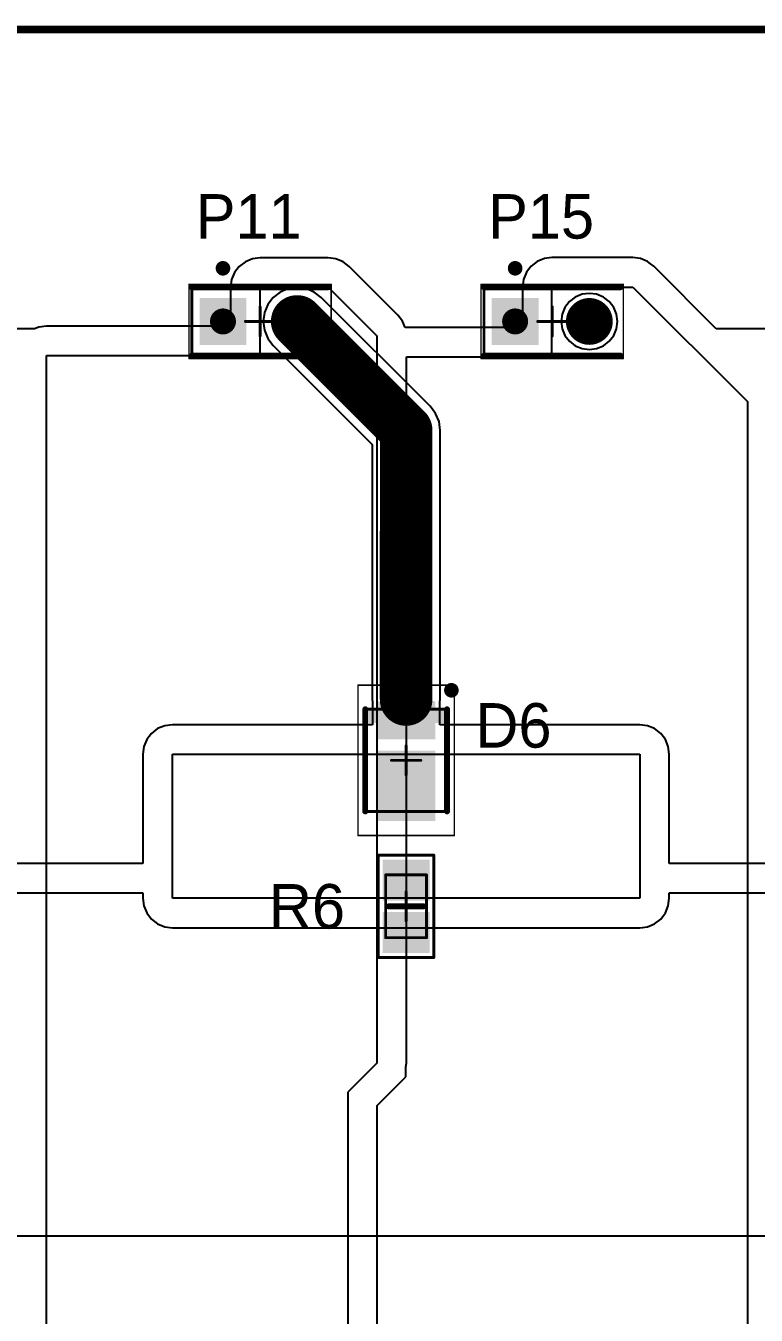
# Model space of a CAD drawing. Header units: millimetres. Extents: x -0.01 to 7.88, y -0.01 to 7.88.
# Drawn here: x 5.393 to 6.377, y 6.14 to 7.879 of the extents above; entities that cross this region are included whole.
import ezdxf

# ---------------------------------------------------------------- set-up
doc = ezdxf.new("R2010")
doc.units = ezdxf.units.MM
doc.header["$MEASUREMENT"] = 0
for name, color, linetype in [('BottomLayer', 5, 'Continuous'), ('BottomSolder', 6, 'Continuous'), ('Mechanical13', 56, 'Continuous'), ('Mechanical15', 56, 'Continuous'), ('Mechanical2', 216, 'Continuous'), ('MultiLayer', 9, 'Continuous'), ('PadHoleLayer', 156, 'Continuous'), ('TopLayer', 1, 'Continuous'), ('TopOverlay', 2, 'Continuous'), ('TopPaste', 8, 'Continuous'), ('TopSolder', 216, 'Continuous')]:
    doc.layers.add(name, color=color, linetype=linetype)

# ---------------------------------------------------------------- blocks, each defined once
blk = doc.blocks.new('6_0805_N_39')
at = {"layer": 'Mechanical13', "const_width": 0.003937}
for points in [[(-0.0423228, 0.0275592), (0.0423229, 0.0275592)], [(-0.0423228, 0.0275592), (-0.0423228, -0.0275589)], [(0.0423229, 0.0275592), (0.0423229, -0.0275589)], [(-0.0423228, -0.0275589), (0.0423229, -0.0275589)]]:
    blk.add_lwpolyline(points, dxfattribs=at)
at = {"layer": 'Mechanical13', "const_width": 0.0019685}
for points in [[(-0.043307, 0.0275592, 1), (-0.0413386, 0.0275592, 1)], [(-0.043307, 0.0275592, 1), (-0.0413386, 0.0275592, 1)], [(0.0413387, 0.0275592, 1), (0.0433071, 0.0275592, 1)], [(0.0413387, 0.0275592, 1), (0.0433071, 0.0275592, 1)], [(-0.043307, -0.0275589, 1), (-0.0413386, -0.0275589, 1)], [(-0.043307, -0.0275589, 1), (-0.0413386, -0.0275589, 1)], [(0.0413387, -0.0275589, 1), (0.0433071, -0.0275589, 1)], [(0.0413387, -0.0275589, 1), (0.0433071, -0.0275589, 1)]]:
    blk.add_lwpolyline(points, format="xyb", close=True, dxfattribs=at)
at = {"layer": 'Mechanical15', "const_width": 0.003937}
for points in [[(-0.0688976, 0.0374017), (0.0688977, 0.0374017)], [(-0.0688976, 0.0374017), (-0.0688976, -0.0374014)], [(0.0688977, 0.0374017), (0.0688977, -0.0374014)], [(1e-07, 0.0196852), (1e-07, -0.0196849)], [(-0.019685, 1e-07), (0.0196851, 1e-07)], [(-0.0688976, -0.0374014), (0.0688977, -0.0374014)]]:
    blk.add_lwpolyline(points, dxfattribs=at)
at = {"layer": 'Mechanical15', "const_width": 0.0019685}
for points in [[(-0.0698818, 0.0374017, 1), (-0.0679134, 0.0374017, 1)], [(-0.0698818, 0.0374017, 1), (-0.0679134, 0.0374017, 1)], [(0.0679135, 0.0374017, 1), (0.0698819, 0.0374017, 1)], [(0.0679135, 0.0374017, 1), (0.0698819, 0.0374017, 1)], [(-0.0009841, 0.0196852, 1), (0.0009843, 0.0196852, 1)], [(-0.0206692, 1e-07, 1), (-0.0187008, 1e-07, 1)], [(0.0187009, 1e-07, 1), (0.0206693, 1e-07, 1)], [(-0.0009841, -0.0196849, 1), (0.0009843, -0.0196849, 1)], [(-0.0698818, -0.0374014, 1), (-0.0679134, -0.0374014, 1)], [(-0.0698818, -0.0374014, 1), (-0.0679134, -0.0374014, 1)], [(0.0679135, -0.0374014, 1), (0.0698819, -0.0374014, 1)], [(0.0679135, -0.0374014, 1), (0.0698819, -0.0374014, 1)]]:
    blk.add_lwpolyline(points, format="xyb", close=True, dxfattribs=at)
at = {"layer": 'TopLayer'}
for points in [[(-0.011811, -0.0275589), (-0.011811, 0.0275591), (-0.059055, -0.0275589), (-0.059055, 0.0275591)], [(0.0590551, -0.0275589), (0.0590551, 0.0275591), (0.0118111, -0.0275589), (0.0118111, 0.0275591)]]:
    blk.add_solid(points, dxfattribs=at)
at = {"layer": 'TopOverlay', "const_width": 0.007874}
blk.add_lwpolyline([(0, 0.023622), (0, -0.023622)], dxfattribs=at)
at = {"layer": 'TopOverlay', "const_width": 0.003937}
for points in [[(-0.0019685, 0.023622, 1), (0.0019685, 0.023622, 1)], [(-0.0019685, -0.023622, 1), (0.0019685, -0.023622, 1)]]:
    blk.add_lwpolyline(points, format="xyb", close=True, dxfattribs=at)
at = {"layer": 'TopPaste'}
for points in [[(-0.011811, -0.0275589), (-0.011811, 0.0275591), (-0.059055, -0.0275589), (-0.059055, 0.0275591)], [(0.0590551, -0.0275589), (0.0590551, 0.0275591), (0.0118111, -0.0275589), (0.0118111, 0.0275591)]]:
    blk.add_solid(points, dxfattribs=at)
at = {"layer": 'TopSolder'}
for points in [[(-0.007811, -0.0315589), (-0.007811, 0.0315591), (-0.063055, -0.0315589), (-0.063055, 0.0315591)], [(0.0630551, -0.0315589), (0.0630551, 0.0315591), (0.0078111, -0.0315589), (0.0078111, 0.0315591)]]:
    blk.add_solid(points, dxfattribs=at)
blk = doc.blocks.new('TECO_5_146280_2_V_48')
at = {"layer": 'BottomLayer', "const_width": 0.027559}
blk.add_lwpolyline([(0.0362205, 0, 1), (0.0637795, 0, 1)], format="xyb", close=True, dxfattribs=at)
at = {"layer": 'BottomLayer'}
blk.add_solid([(-0.077559, -0.027559), (-0.022441, -0.027559), (-0.077559, 0.027559), (-0.022441, 0.027559)], dxfattribs=at)
at = {"layer": 'BottomSolder', "const_width": 0.031559}
blk.add_lwpolyline([(0.0342205, 0, 1), (0.0657795, 0, 1)], format="xyb", close=True, dxfattribs=at)
at = {"layer": 'BottomSolder'}
blk.add_solid([(-0.081559, -0.031559), (-0.018441, -0.031559), (-0.081559, 0.031559), (-0.018441, 0.031559)], dxfattribs=at)
at = {"layer": 'Mechanical13', "const_width": 0.003937}
for points in [[(-0.0919291, -0.046063), (-0.0919291, 0.046063)], [(-0.0919291, 0.046063), (0.0919291, 0.046063)], [(-0.0919291, -0.046063), (0.0919291, -0.046063)]]:
    blk.add_lwpolyline(points, dxfattribs=at)
at = {"layer": 'Mechanical13', "const_width": 0.0019685}
for points in [[(-0.0929133, 0.046063, 1), (-0.0909449, 0.046063, 1)], [(-0.0929133, 0.046063, 1), (-0.0909449, 0.046063, 1)], [(0.0909449, 0.046063, 1), (0.0929133, 0.046063, 1)], [(-0.0929133, -0.046063, 1), (-0.0909449, -0.046063, 1)], [(-0.0929133, -0.046063, 1), (-0.0909449, -0.046063, 1)], [(0.0909449, -0.046063, 1), (0.0929133, -0.046063, 1)]]:
    blk.add_lwpolyline(points, format="xyb", close=True, dxfattribs=at)
at = {"layer": 'Mechanical15'}
for points, const_width in [([(-0.0958661, -0.05), (-0.0958661, 0.05)], 0.0019685), ([(-0.0958661, 0.05), (0.0958661, 0.05)], 0.0019685), ([(0.0958661, -0.05), (0.0958661, 0.05)], 0.0019685), ([(0, -0.019685), (0, 0.019685)], 0.003937), ([(-0.019685, 0), (0.019685, 0)], 0.003937), ([(-0.0958661, -0.05), (0.0958661, -0.05)], 0.0019685)]:
    blk.add_lwpolyline(points, dxfattribs=dict(at, const_width=const_width))
for points, const_width in [([(-0.0963582, 0.05, 1), (-0.095374, 0.05, 1)], 0.0009842), ([(-0.0963582, 0.05, 1), (-0.095374, 0.05, 1)], 0.0009842), ([(0.095374, 0.05, 1), (0.0963582, 0.05, 1)], 0.0009842), ([(0.095374, 0.05, 1), (0.0963582, 0.05, 1)], 0.0009842), ([(-0.0009842, 0.019685, 1), (0.0009842, 0.019685, 1)], 0.0019685), ([(-0.0206692, 0, 1), (-0.0187008, 0, 1)], 0.0019685), ([(0.0187008, 0, 1), (0.0206692, 0, 1)], 0.0019685), ([(-0.0009842, -0.019685, 1), (0.0009842, -0.019685, 1)], 0.0019685), ([(-0.0963582, -0.05, 1), (-0.095374, -0.05, 1)], 0.0009842), ([(-0.0963582, -0.05, 1), (-0.095374, -0.05, 1)], 0.0009842), ([(0.095374, -0.05, 1), (0.0963582, -0.05, 1)], 0.0009842), ([(0.095374, -0.05, 1), (0.0963582, -0.05, 1)], 0.0009842)]:
    blk.add_lwpolyline(points, format="xyb", close=True, dxfattribs=dict(at, const_width=const_width))
at = {"layer": 'MultiLayer', "const_width": 0.027559}
blk.add_lwpolyline([(0.0362205, 0, 1), (0.0637795, 0, 1)], format="xyb", close=True, dxfattribs=at)
at = {"layer": 'MultiLayer'}
blk.add_solid([(-0.077559, -0.027559), (-0.022441, -0.027559), (-0.077559, 0.027559), (-0.022441, 0.027559)], dxfattribs=at)
at = {"layer": 'PadHoleLayer', "const_width": 0.0175197}
for points in [[(-0.0587598, 0, 1), (-0.0412402, 0, 1)], [(0.0412402, 0, 1), (0.0587598, 0, 1)]]:
    blk.add_lwpolyline(points, format="xyb", close=True, dxfattribs=at)
at = {"layer": 'TopLayer', "const_width": 0.027559}
blk.add_lwpolyline([(0.0362205, 0, 1), (0.0637795, 0, 1)], format="xyb", close=True, dxfattribs=at)
at = {"layer": 'TopLayer'}
blk.add_solid([(-0.077559, -0.027559), (-0.022441, -0.027559), (-0.077559, 0.027559), (-0.022441, 0.027559)], dxfattribs=at)
at = {"layer": 'TopOverlay'}
for points, const_width in [([(-0.0450787, 0.0716535, 1), (-0.0549213, 0.0716535, 1)], 0.0098425), ([(-0.0573819, 0.0716535, 1), (-0.0524607, 0.0716535, 1)], 0.0049212), ([(-0.0475393, 0.0716535, 1), (-0.0426181, 0.0716535, 1)], 0.0049212), ([(-0.0938976, 0.046063, 1), (-0.0899606, 0.046063, 1)], 0.003937), ([(0.0899606, 0.046063, 1), (0.0938976, 0.046063, 1)], 0.003937), ([(-0.0938976, -0.046063, 1), (-0.0899606, -0.046063, 1)], 0.003937), ([(0.0899606, -0.046063, 1), (0.0938976, -0.046063, 1)], 0.003937)]:
    blk.add_lwpolyline(points, format="xyb", close=True, dxfattribs=dict(at, const_width=const_width))
at = {"layer": 'TopOverlay', "const_width": 0.007874}
for points in [[(-0.0919291, 0.046063), (0.0919291, 0.046063)], [(-0.0919291, -0.046063), (0.0919291, -0.046063)]]:
    blk.add_lwpolyline(points, dxfattribs=at)
at = {"layer": 'TopSolder', "const_width": 0.031559}
blk.add_lwpolyline([(0.0342205, 0, 1), (0.0657795, 0, 1)], format="xyb", close=True, dxfattribs=at)
at = {"layer": 'TopSolder'}
blk.add_solid([(-0.081559, -0.031559), (-0.018441, -0.031559), (-0.081559, 0.031559), (-0.018441, 0.031559)], dxfattribs=at)
blk = doc.blocks.new('TECO_5_146280_2_V_52')
at = {"layer": 'BottomLayer', "const_width": 0.027559}
blk.add_lwpolyline([(0.0362205, 0, 1), (0.0637795, 0, 1)], format="xyb", close=True, dxfattribs=at)
at = {"layer": 'BottomLayer'}
blk.add_solid([(-0.077559, -0.027559), (-0.022441, -0.027559), (-0.077559, 0.027559), (-0.022441, 0.027559)], dxfattribs=at)
at = {"layer": 'BottomSolder', "const_width": 0.031559}
blk.add_lwpolyline([(0.0342205, 0, 1), (0.0657795, 0, 1)], format="xyb", close=True, dxfattribs=at)
at = {"layer": 'BottomSolder'}
blk.add_solid([(-0.081559, -0.031559), (-0.018441, -0.031559), (-0.081559, 0.031559), (-0.018441, 0.031559)], dxfattribs=at)
at = {"layer": 'Mechanical13', "const_width": 0.003937}
for points in [[(-0.0919291, -0.046063), (-0.0919291, 0.046063)], [(-0.0919291, 0.046063), (0.0919291, 0.046063)], [(-0.0919291, -0.046063), (0.0919291, -0.046063)]]:
    blk.add_lwpolyline(points, dxfattribs=at)
at = {"layer": 'Mechanical13', "const_width": 0.0019685}
for points in [[(-0.0929133, 0.046063, 1), (-0.0909449, 0.046063, 1)], [(-0.0929133, 0.046063, 1), (-0.0909449, 0.046063, 1)], [(0.0909449, 0.046063, 1), (0.0929133, 0.046063, 1)], [(-0.0929133, -0.046063, 1), (-0.0909449, -0.046063, 1)], [(-0.0929133, -0.046063, 1), (-0.0909449, -0.046063, 1)], [(0.0909449, -0.046063, 1), (0.0929133, -0.046063, 1)]]:
    blk.add_lwpolyline(points, format="xyb", close=True, dxfattribs=at)
at = {"layer": 'Mechanical15'}
for points, const_width in [([(-0.0958661, -0.05), (-0.0958661, 0.05)], 0.0019685), ([(-0.0958661, 0.05), (0.0958661, 0.05)], 0.0019685), ([(0.0958661, -0.05), (0.0958661, 0.05)], 0.0019685), ([(0, -0.019685), (0, 0.019685)], 0.003937), ([(-0.019685, 0), (0.019685, 0)], 0.003937), ([(-0.0958661, -0.05), (0.0958661, -0.05)], 0.0019685)]:
    blk.add_lwpolyline(points, dxfattribs=dict(at, const_width=const_width))
for points, const_width in [([(-0.0963582, 0.05, 1), (-0.095374, 0.05, 1)], 0.0009842), ([(-0.0963582, 0.05, 1), (-0.095374, 0.05, 1)], 0.0009842), ([(0.095374, 0.05, 1), (0.0963582, 0.05, 1)], 0.0009842), ([(0.095374, 0.05, 1), (0.0963582, 0.05, 1)], 0.0009842), ([(-0.0009842, 0.019685, 1), (0.0009842, 0.019685, 1)], 0.0019685), ([(-0.0206692, 0, 1), (-0.0187008, 0, 1)], 0.0019685), ([(0.0187008, 0, 1), (0.0206692, 0, 1)], 0.0019685), ([(-0.0009842, -0.019685, 1), (0.0009842, -0.019685, 1)], 0.0019685), ([(-0.0963582, -0.05, 1), (-0.095374, -0.05, 1)], 0.0009842), ([(-0.0963582, -0.05, 1), (-0.095374, -0.05, 1)], 0.0009842), ([(0.095374, -0.05, 1), (0.0963582, -0.05, 1)], 0.0009842), ([(0.095374, -0.05, 1), (0.0963582, -0.05, 1)], 0.0009842)]:
    blk.add_lwpolyline(points, format="xyb", close=True, dxfattribs=dict(at, const_width=const_width))
at = {"layer": 'MultiLayer', "const_width": 0.027559}
blk.add_lwpolyline([(0.0362205, 0, 1), (0.0637795, 0, 1)], format="xyb", close=True, dxfattribs=at)
at = {"layer": 'MultiLayer'}
blk.add_solid([(-0.077559, -0.027559), (-0.022441, -0.027559), (-0.077559, 0.027559), (-0.022441, 0.027559)], dxfattribs=at)
at = {"layer": 'PadHoleLayer', "const_width": 0.0175197}
for points in [[(-0.0587598, 0, 1), (-0.0412402, 0, 1)], [(0.0412402, 0, 1), (0.0587598, 0, 1)]]:
    blk.add_lwpolyline(points, format="xyb", close=True, dxfattribs=at)
at = {"layer": 'TopLayer', "const_width": 0.027559}
blk.add_lwpolyline([(0.0362205, 0, 1), (0.0637795, 0, 1)], format="xyb", close=True, dxfattribs=at)
at = {"layer": 'TopLayer'}
blk.add_solid([(-0.077559, -0.027559), (-0.022441, -0.027559), (-0.077559, 0.027559), (-0.022441, 0.027559)], dxfattribs=at)
at = {"layer": 'TopOverlay'}
for points, const_width in [([(-0.0450787, 0.0716535, 1), (-0.0549213, 0.0716535, 1)], 0.0098425), ([(-0.0573819, 0.0716535, 1), (-0.0524607, 0.0716535, 1)], 0.0049212), ([(-0.0475393, 0.0716535, 1), (-0.0426181, 0.0716535, 1)], 0.0049212), ([(-0.0938976, 0.046063, 1), (-0.0899606, 0.046063, 1)], 0.003937), ([(0.0899606, 0.046063, 1), (0.0938976, 0.046063, 1)], 0.003937), ([(-0.0938976, -0.046063, 1), (-0.0899606, -0.046063, 1)], 0.003937), ([(0.0899606, -0.046063, 1), (0.0938976, -0.046063, 1)], 0.003937)]:
    blk.add_lwpolyline(points, format="xyb", close=True, dxfattribs=dict(at, const_width=const_width))
at = {"layer": 'TopOverlay', "const_width": 0.007874}
for points in [[(-0.0919291, 0.046063), (0.0919291, 0.046063)], [(-0.0919291, -0.046063), (0.0919291, -0.046063)]]:
    blk.add_lwpolyline(points, dxfattribs=at)
at = {"layer": 'TopSolder', "const_width": 0.031559}
blk.add_lwpolyline([(0.0342205, 0, 1), (0.0657795, 0, 1)], format="xyb", close=True, dxfattribs=at)
at = {"layer": 'TopSolder'}
blk.add_solid([(-0.081559, -0.031559), (-0.018441, -0.031559), (-0.081559, 0.031559), (-0.018441, 0.031559)], dxfattribs=at)
blk = doc.blocks.new('DIOM3528X07N_93')
at = {"layer": 'Mechanical13', "const_width": 0.003937}
for points in [[(0.0688976, 0.0551181), (-0.0688977, 0.0551181)], [(-0.0688977, -0.0551181), (-0.0688977, 0.0551181)], [(0.0688976, -0.0551181), (0.0688976, 0.0551181)], [(0.0688976, -0.0551181), (-0.0688977, -0.0551181)]]:
    blk.add_lwpolyline(points, dxfattribs=at)
at = {"layer": 'Mechanical13', "const_width": 0.0019685}
for points in [[(-0.0698819, 0.0551181, 1), (-0.0679135, 0.0551181, 1)], [(-0.0698819, 0.0551181, 1), (-0.0679135, 0.0551181, 1)], [(0.0679134, 0.0551181, 1), (0.0698818, 0.0551181, 1)], [(0.0679134, 0.0551181, 1), (0.0698818, 0.0551181, 1)], [(-0.0698819, -0.0551181, 1), (-0.0679135, -0.0551181, 1)], [(-0.0698819, -0.0551181, 1), (-0.0679135, -0.0551181, 1)], [(0.0679134, -0.0551181, 1), (0.0698818, -0.0551181, 1)], [(0.0679134, -0.0551181, 1), (0.0698818, -0.0551181, 1)]]:
    blk.add_lwpolyline(points, format="xyb", close=True, dxfattribs=at)
at = {"layer": 'Mechanical13'}
blk.add_solid([(-0.0688976, -0.0551182), (-0.0503642, -0.0551182), (-0.0688976, 0.055118), (-0.0503642, 0.055118)], dxfattribs=at)
at = {"layer": 'Mechanical15'}
for points, const_width in [([(0.1013779, 0.0649606), (-0.101378, 0.0649606)], 0.0019685), ([(-0.101378, -0.0649607), (-0.101378, 0.0649606)], 0.0019685), ([(0.1013779, -0.0649607), (0.1013779, 0.0649606)], 0.0019685), ([(0, -0.0196851), (0, 0.019685)], 0.003937), ([(0.019685, 0), (-0.0196851, 0)], 0.003937), ([(0.1013779, -0.0649607), (-0.101378, -0.0649607)], 0.0019685)]:
    blk.add_lwpolyline(points, dxfattribs=dict(at, const_width=const_width))
for points, const_width in [([(-0.1018701, 0.0649606, 1), (-0.1008859, 0.0649606, 1)], 0.0009842), ([(-0.1018701, 0.0649606, 1), (-0.1008859, 0.0649606, 1)], 0.0009842), ([(0.1008858, 0.0649606, 1), (0.10187, 0.0649606, 1)], 0.0009842), ([(0.1008858, 0.0649606, 1), (0.10187, 0.0649606, 1)], 0.0009842), ([(-0.0009842, 0.019685, 1), (0.0009842, 0.019685, 1)], 0.0019685), ([(-0.0206693, 0, 1), (-0.0187009, 0, 1)], 0.0019685), ([(0.0187008, 0, 1), (0.0206692, 0, 1)], 0.0019685), ([(-0.0009842, -0.0196851, 1), (0.0009842, -0.0196851, 1)], 0.0019685), ([(-0.1018701, -0.0649607, 1), (-0.1008859, -0.0649607, 1)], 0.0009842), ([(-0.1018701, -0.0649607, 1), (-0.1008859, -0.0649607, 1)], 0.0009842), ([(0.1008858, -0.0649607, 1), (0.10187, -0.0649607, 1)], 0.0009842), ([(0.1008858, -0.0649607, 1), (0.10187, -0.0649607, 1)], 0.0009842)]:
    blk.add_lwpolyline(points, format="xyb", close=True, dxfattribs=dict(at, const_width=const_width))
at = {"layer": 'TopLayer'}
for points in [[(-0.0324804, -0.035433), (-0.0324804, 0.035433), (-0.0757874, -0.035433), (-0.0757874, 0.035433)], [(0.0777559, -0.035433), (0.0777559, 0.035433), (-0.0088583, -0.035433), (-0.0088583, 0.035433)]]:
    blk.add_solid(points, dxfattribs=at)
at = {"layer": 'TopOverlay'}
for points, const_width in [([(-0.0895669, 0.0610236, 1), (-0.0994095, 0.0610236, 1)], 0.0098425), ([(-0.1018701, 0.0610236, 1), (-0.0969489, 0.0610236, 1)], 0.0049212), ([(-0.0920275, 0.0610236, 1), (-0.0871063, 0.0610236, 1)], 0.0049212), ([(-0.0708662, 0.0551181, 1), (-0.0669292, 0.0551181, 1)], 0.003937), ([(0.0669291, 0.0551181, 1), (0.0708661, 0.0551181, 1)], 0.003937), ([(-0.0708662, -0.0551181, 1), (-0.0669292, -0.0551181, 1)], 0.003937), ([(0.0669291, -0.0551181, 1), (0.0708661, -0.0551181, 1)], 0.003937)]:
    blk.add_lwpolyline(points, format="xyb", close=True, dxfattribs=dict(at, const_width=const_width))
at = {"layer": 'TopOverlay', "const_width": 0.007874}
for points in [[(0.0688976, 0.0551181), (-0.0688977, 0.0551181)], [(0.0688976, -0.0551181), (-0.0688977, -0.0551181)]]:
    blk.add_lwpolyline(points, dxfattribs=at)
at = {"layer": 'TopPaste'}
for points in [[(-0.0324804, -0.035433), (-0.0324804, 0.035433), (-0.0757874, -0.035433), (-0.0757874, 0.035433)], [(0.0777559, -0.035433), (0.0777559, 0.035433), (-0.0088583, -0.035433), (-0.0088583, 0.035433)]]:
    blk.add_solid(points, dxfattribs=at)
at = {"layer": 'TopSolder'}
for points in [[(-0.0284804, -0.039433), (-0.0284804, 0.039433), (-0.0797874, -0.039433), (-0.0797874, 0.039433)], [(0.0817559, -0.039433), (0.0817559, 0.039433), (-0.0128583, -0.039433), (-0.0128583, 0.039433)]]:
    blk.add_solid(points, dxfattribs=at)

msp = doc.modelspace()

# ---------------------------------------------------------------- linework, layer by layer
at = {"layer": 'BottomLayer'}
for p, q in [((1.7608849, 7.8740155), (7.0866142, 7.8736316)), ((5.6983837, 7.5647347), (5.6888065, 7.5607677)), ((5.7086614, 7.5660878), (5.6983837, 7.5647347)), ((5.8005905, 7.5660878), (5.7086614, 7.5660878)), ((5.8108682, 7.5647347), (5.8005905, 7.5660878)), ((5.8204454, 7.5607677), (5.8108682, 7.5647347)), ((6.0917447, 7.5650582), (6.0821672, 7.5610911)), ((6.1020221, 7.5664113), (6.0917447, 7.5650582)), ((6.2110155, 7.5664121), (6.1020221, 7.5664113)), ((6.2212932, 7.565059), (6.2110155, 7.5664121)), ((6.2308703, 7.561092), (6.2212932, 7.565059)), ((5.6805823, 7.5544571), (5.6742717, 7.5462329)), ((5.6888065, 7.5607677), (5.6805823, 7.5544571)), ((5.8286696, 7.5544571), (5.8204454, 7.5607677)), ((5.8942208, 7.4889059), (5.8286696, 7.5544571)), ((6.0676327, 7.5465564), (6.0636656, 7.5369789)), ((6.0739433, 7.5547806), (6.0676327, 7.5465564)), ((6.0821672, 7.5610911), (6.0739433, 7.5547806)), ((6.2347394, 7.5581231), (6.2308703, 7.561092)), ((6.2390943, 7.5547816), (6.2347394, 7.5581231)), ((6.2390946, 7.5547812), (6.2390943, 7.5547816)), ((6.3234465, 7.4704289), (6.2390946, 7.5547812)), ((5.6703047, 7.5366557), (5.6689516, 7.526378)), ((5.6742717, 7.5462329), (5.6703047, 7.5366557)), ((6.0636656, 7.5369789), (6.0623126, 7.5267015)), ((5.6689516, 7.526378), (5.6689517, 7.4741588)), ((5.7086615, 7.434449), (5.7086614, 7.526378)), ((5.7086614, 7.526378), (5.8005905, 7.526378)), ((5.8005905, 7.526378), (5.8661417, 7.4608268)), ((6.0623126, 7.5267015), (6.0623127, 7.4723099)), ((6.1020224, 7.5267015), (6.2110154, 7.5267023)), ((6.1020225, 7.4326002), (6.1020224, 7.5267015)), ((6.2110154, 7.5267023), (6.3653672, 7.3723497)), ((5.9005314, 7.4806817), (5.8942208, 7.4889059)), ((5.904095, 7.4720785), (5.9005314, 7.4806817)), ((5.4048095, 7.4704288), (5.3391946, 7.4704288)), ((5.4105473, 7.4728055), (5.4048095, 7.4704288)), ((5.420825, 7.4741586), (5.4105473, 7.4728055)), ((5.6689517, 7.4741588), (5.420825, 7.4741586)), ((5.8661417, 7.4608268), (5.8661417, 6.4802413)), ((5.9058514, 7.4723097), (5.904095, 7.4720785)), ((6.0623127, 7.4723099), (5.9058514, 7.4723097)), ((6.3890617, 7.4704289), (6.3234465, 7.4704289)), ((5.420825, 7.4344488), (5.7086615, 7.434449)), ((5.4208251, 1.058827), (5.420825, 7.4344488)), ((5.9058515, 7.4325999), (6.1020225, 7.4326002)), ((5.9058515, 6.4802413), (5.9058515, 7.4325999)), ((6.3653672, 7.3723497), (6.3653673, 2.0003023)), ((5.8661417, 6.4802413), (5.8267716, 6.4408717)), ((5.9051721, 6.4750805), (5.9058515, 6.480241)), ((5.9051721, 6.4618725), (5.9051721, 6.4750805)), ((5.9058515, 6.4802412), (5.9058515, 6.4802413)), ((5.9058515, 6.480241), (5.9058515, 6.4802412)), ((5.8664814, 6.4231817), (5.9051721, 6.4618725)), ((5.8267716, 6.4408717), (5.8267716, 5.5692808)), ((5.8664814, 5.5857292), (5.8664814, 6.4231817))]:
    msp.add_line(p, q, dxfattribs=at)
at = {"layer": 'Mechanical2', "const_width": 0.01}
msp.add_lwpolyline([(0, 7.8740157), (7.8740157, 7.8740157)], dxfattribs=at)
at = {"layer": 'TopLayer'}
for p, q in [((2.1347398, 7.8740154), (7.8740155, 7.8740154)), ((5.7262582, 7.5127182), (5.7189757, 7.5032275)), ((5.7357489, 7.5200007), (5.7262582, 7.5127182)), ((5.746801, 7.5245785), (5.7357489, 7.5200007)), ((5.7586614, 7.52614), (5.746801, 7.5245785)), ((5.7705218, 7.5245785), (5.7586614, 7.52614)), ((5.7815739, 7.5200007), (5.7705218, 7.5245785)), ((5.7910646, 7.5127182), (5.7815739, 7.5200007)), ((5.9379146, 7.3658681), (5.7910646, 7.5127182)), ((6.1334206, 7.5131227), (6.1255748, 7.5071024)), ((6.1425573, 7.5169073), (6.1334206, 7.5131227)), ((6.1523622, 7.5181981), (6.1425573, 7.5169073)), ((6.1621671, 7.5169073), (6.1523622, 7.5181981)), ((6.1713038, 7.5131227), (6.1621671, 7.5169073)), ((6.1791496, 7.5071024), (6.1713038, 7.5131227)), ((5.7189757, 7.5032275), (5.7143979, 7.4921754)), ((6.1195545, 7.4992566), (6.1157699, 7.4901199)), ((6.1255748, 7.5071024), (6.1195545, 7.4992566)), ((6.1851699, 7.4992566), (6.1791496, 7.5071024)), ((6.1889545, 7.4901199), (6.1851699, 7.4992566)), ((5.7143979, 7.4921754), (5.7128364, 7.480315)), ((5.7128364, 7.480315), (5.7143979, 7.4684546)), ((6.1157699, 7.4901199), (6.1144791, 7.480315)), ((6.1144791, 7.480315), (6.1157699, 7.4705101)), ((6.1902453, 7.480315), (6.1889545, 7.4901199)), ((6.1889545, 7.4705101), (6.1902453, 7.480315)), ((5.7143979, 7.4684546), (5.7189757, 7.4574025)), ((6.1157699, 7.4705101), (6.1195545, 7.4613734)), ((6.1195545, 7.4613734), (6.1255748, 7.4535276)), ((6.1791496, 7.4535276), (6.1851699, 7.4613734)), ((6.1851699, 7.4613734), (6.1889545, 7.4705101)), ((5.7189757, 7.4574025), (5.7262582, 7.4479118)), ((5.7262582, 7.4479118), (5.8596868, 7.3144833)), ((6.1255748, 7.4535276), (6.1334206, 7.4475073)), ((6.1334206, 7.4475073), (6.1425573, 7.4437227)), ((6.1425573, 7.4437227), (6.1523622, 7.4424319)), ((6.1523622, 7.4424319), (6.1621671, 7.4437227)), ((6.1621671, 7.4437227), (6.1713038, 7.4475073)), ((6.1713038, 7.4475073), (6.1791496, 7.4535276)), ((5.937915, 7.3658678), (5.9379146, 7.3658681)), ((5.9451974, 7.3563771), (5.937915, 7.3658678)), ((5.9497754, 7.345325), (5.9451974, 7.3563771)), ((5.9513368, 7.3334646), (5.9497754, 7.345325)), ((5.9513368, 7.1973297), (5.9513368, 7.3334646)), ((5.8596868, 7.3144833), (5.8596868, 7.1976681)), ((5.8596868, 7.1976681), (5.8596355, 7.1972784)), ((5.8596355, 7.1972784), (5.8596355, 6.9704552)), ((5.9512855, 7.19694), (5.9513368, 7.1973297)), ((5.9512855, 6.9704552), (5.9512855, 7.19694)), ((5.8596355, 6.9704552), (5.8600275, 6.9674776)), ((5.8600275, 6.9674776), (5.8600275, 6.9364906)), ((5.9508935, 6.9674776), (5.9512855, 6.9704552)), ((5.9508935, 6.9364906), (5.9508935, 6.9674776)), ((5.5624208, 6.9248598), (5.5561102, 6.9166356)), ((5.570645, 6.9311704), (5.5624208, 6.9248598)), ((5.5802222, 6.9351374), (5.570645, 6.9311704)), ((5.5904999, 6.9364905), (5.5802222, 6.9351374)), ((5.8600275, 6.9364906), (5.5904999, 6.9364905)), ((6.2204212, 6.9364907), (5.9508935, 6.9364906)), ((6.2306989, 6.9351376), (6.2204212, 6.9364907)), ((6.2402761, 6.9311706), (6.2306989, 6.9351376)), ((6.2485003, 6.92486), (6.2402761, 6.9311706)), ((6.2548109, 6.9166358), (6.2485003, 6.92486)), ((5.5521432, 6.9070584), (5.5507901, 6.8967807)), ((5.5561102, 6.9166356), (5.5521432, 6.9070584)), ((6.2587779, 6.9070586), (6.2548109, 6.9166358)), ((6.260131, 6.8967809), (6.2587779, 6.9070586)), ((5.5507901, 6.8967807), (5.5507901, 6.7494027)), ((5.5904999, 6.8967807), (6.2204212, 6.8967809)), ((5.5904999, 6.7024758), (5.5904999, 6.8967807)), ((6.2204212, 6.8967809), (6.2204212, 6.702475)), ((6.260131, 6.7494026), (6.260131, 6.8967809)), ((5.5507901, 6.7494027), (5.2759303, 6.7494027)), ((6.5350934, 6.7494026), (6.260131, 6.7494026)), ((5.2759303, 6.7096929), (5.5507901, 6.7096929)), ((5.5507901, 6.7096929), (5.5507901, 6.7024758)), ((5.5507901, 6.7024758), (5.5521432, 6.6921981)), ((6.2204212, 6.702475), (5.5904999, 6.7024758)), ((6.2587779, 6.6921973), (6.260131, 6.7024749)), ((6.260131, 6.702475), (6.260131, 6.7096928)), ((6.260131, 6.7096928), (6.5350934, 6.7096928)), ((6.260131, 6.7024749), (6.260131, 6.702475)), ((6.260131, 6.702475), (6.260131, 6.702475)), ((5.5521432, 6.6921981), (5.5561102, 6.6826209)), ((5.5561102, 6.6826209), (5.5624208, 6.6743967)), ((6.2485003, 6.6743959), (6.2548109, 6.6826201)), ((6.2548109, 6.6826201), (6.2587779, 6.6921973)), ((5.5624208, 6.6743967), (5.570645, 6.6680861)), ((5.570645, 6.6680861), (5.5802222, 6.6641191)), ((5.5802222, 6.6641191), (5.5904998, 6.662766)), ((5.5904998, 6.662766), (6.2204211, 6.6627652)), ((6.2204211, 6.6627652), (6.2204212, 6.6627652)), ((6.2204212, 6.6627652), (6.2306989, 6.6641183)), ((6.2204212, 6.6627652), (6.2204212, 6.6627652)), ((6.2306989, 6.6641183), (6.2402761, 6.6680853)), ((6.2402761, 6.6680853), (6.2485003, 6.6743959)), ((7.8740105, 6.2466309), (0.3346456, 6.2466302))]:
    msp.add_line(p, q, dxfattribs=at)
at = {"layer": 'TopLayer', "const_width": 0.0708661}
for points in [[(5.7586614, 7.480315), (5.9055118, 7.3334646)], [(5.9055118, 7.1973297), (5.9055118, 7.3334646)], [(5.9054605, 7.1972784), (5.9055118, 7.1973297)], [(5.9054605, 6.9704552), (5.9054605, 7.1972784)]]:
    msp.add_lwpolyline(points, dxfattribs=at)
at = {"layer": 'TopLayer', "const_width": 0.035433}
for points in [[(5.7409449, 7.480315, 1), (5.7763779, 7.480315, 1)], [(5.8877953, 7.3334646, 1), (5.9232283, 7.3334646, 1)], [(5.8877953, 7.3334646, 1), (5.9232283, 7.3334646, 1)], [(5.887744, 7.1972784, 1), (5.923177, 7.1972784, 1)], [(5.887744, 7.1972784, 1), (5.923177, 7.1972784, 1)], [(5.8877953, 7.1973297, 1), (5.9232283, 7.1973297, 1)], [(5.8877953, 7.1973297, 1), (5.9232283, 7.1973297, 1)], [(5.887744, 6.9704552, 1), (5.923177, 6.9704552, 1)]]:
    msp.add_lwpolyline(points, format="xyb", close=True, dxfattribs=at)

# ---------------------------------------------------------------- block references
for name, p in [('TECO_5_146280_2_V_52', (5.7086614, 7.480315)), ('TECO_5_146280_2_V_48', (6.1023622, 7.480315))]:
    msp.add_blockref(name, p)
for name, p, rotation in [('DIOM3528X07N_93', (5.9054605, 6.8884406), 270), ('6_0805_N_39', (5.9054605, 6.6915902), 90)]:
    msp.add_blockref(name, p, dxfattribs=dict(rotation=rotation))

# ---------------------------------------------------------------- texts
at = {"layer": 'TopOverlay'}
for s, p in [('P11', (5.622, 7.592)), ('P15', (6.016, 7.592)), ('D6', (5.9988538, 6.9056097)), ('R6', (5.720585, 6.6615999))]:
    msp.add_text(s, height=0.06, dxfattribs=at).set_placement(p)

doc.saveas('drawing.dxf')
